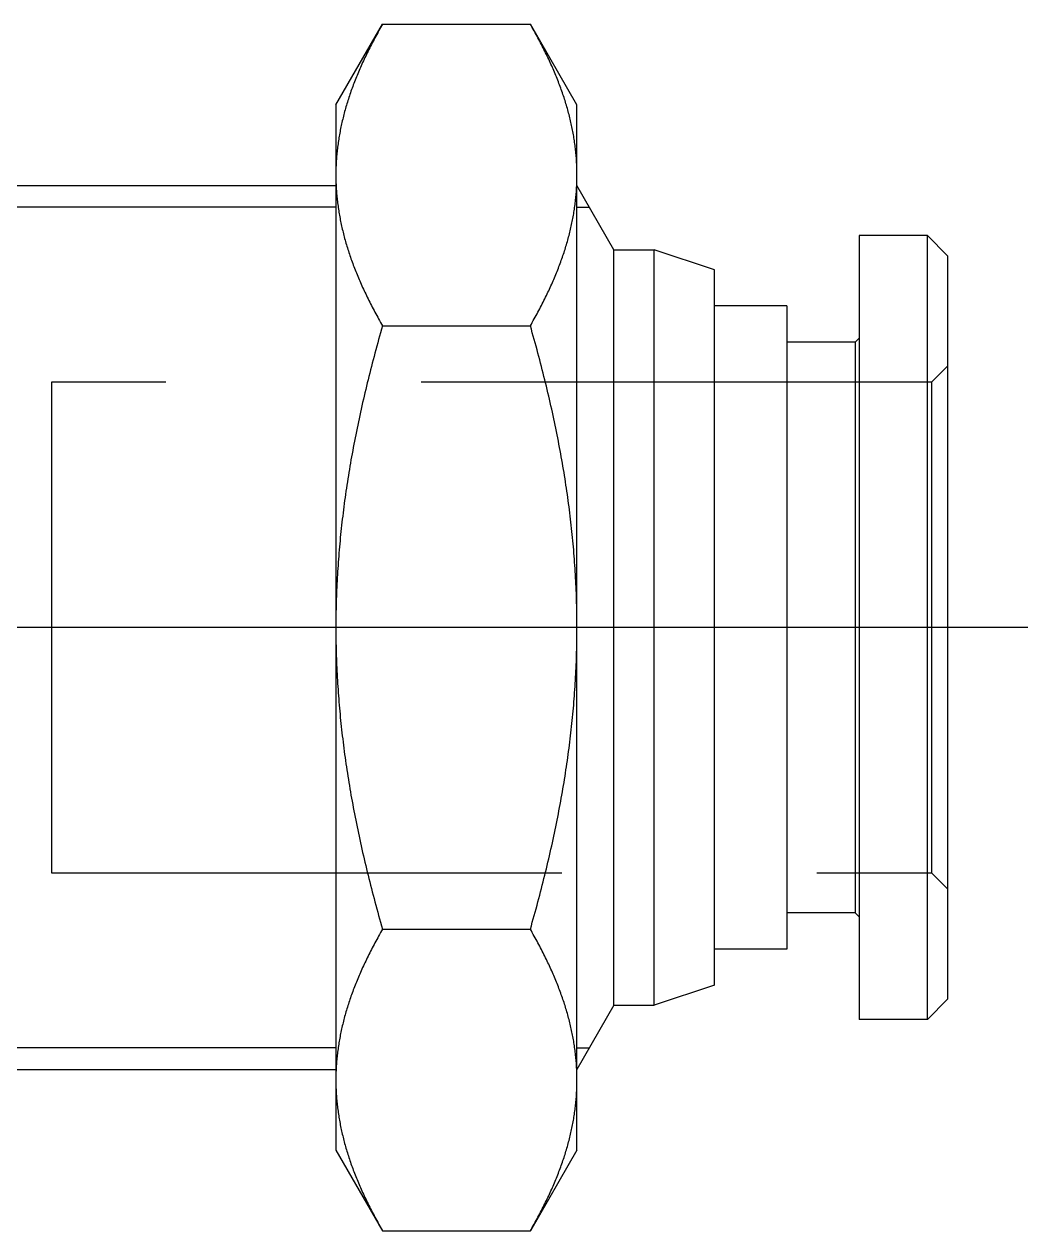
# Model space of a CAD drawing. Extents: x -4 to 101, y -36 to 17.
# Drawn here: x 22.82 to 47.8, y -15.01 to 15.01 of the extents above; entities that cross this region are included whole.
import ezdxf

# ---------------------------------------------------------------- set-up
doc = ezdxf.new("R2010")
doc.units = 0
doc.linetypes.add('CENTER', pattern=[50.8, 31.75, -6.35, 6.35, -6.35])
doc.linetypes.add('DASHED', pattern=[19.05, 12.7, -6.35])
doc.layers.get('0').update_dxf_attribs({"linetype": 'CONTINUOUS'})
doc.layers.add('CENTER', color=1, linetype='CENTER')

msp = doc.modelspace()

# ---------------------------------------------------------------- linework, layer by layer
at = {"color": 7, "linetype": 'CONTINUOUS'}
for p, q in [((30.58, 13), (31.741, 15.011)), ((31.741, 15.011), (35.419, 15.011)), ((36.58, 13), (35.419, 15.011)), ((30.58, 13), (30.58, 11.258)), ((36.58, 11.258), (36.58, 13)), ((30.58, 11.258), (30.58, 0)), ((36.58, 0), (36.58, 11.258)), ((15.22, 11), (30.58, 11)), ((37.5, 9.4), (36.58, 10.993)), ((43.6, 9.75), (43.6, -9.75)), ((45.3, 9.75), (43.6, 9.75)), ((45.3, -9.75), (45.3, 9.75)), ((45.8, 9.25), (45.3, 9.75)), ((37.5, -9.4), (37.5, 9.4)), ((37.5, 9.4), (38.5, 9.4)), ((38.5, -9.4), (38.5, 9.4)), ((40, 8.9), (38.5, 9.4)), ((45.8, 9.25), (45.8, -9.25)), ((40, -8.9), (40, 8.9)), ((41.8, 8), (40, 8)), ((41.8, 8), (41.8, -8)), ((31.741, 7.506), (35.419, 7.506)), ((43.5, 7.1), (41.8, 7.1)), ((43.5, 7.1), (43.6, 7.2)), ((43.5, 7.1), (43.5, -7.1)), ((30.58, 0), (30.58, -11.258)), ((36.58, -11.258), (36.58, 0)), ((43.5, -7.1), (41.8, -7.1)), ((43.5, -7.1), (43.6, -7.2)), ((31.741, -7.506), (35.419, -7.506)), ((41.8, -8), (40, -8)), ((40, -8.9), (38.5, -9.4)), ((45.8, -9.25), (45.3, -9.75)), ((37.5, -9.4), (36.58, -10.993)), ((37.5, -9.4), (38.5, -9.4)), ((45.3, -9.75), (43.6, -9.75)), ((15.22, -11), (30.58, -11)), ((30.58, -11.258), (30.58, -13)), ((36.58, -13), (36.58, -11.258)), ((30.58, -13), (31.741, -15.011)), ((36.58, -13), (35.419, -15.011)), ((31.741, -15.011), (35.419, -15.011))]:
    msp.add_line(p, q, dxfattribs=at)
at = {"color": 3, "linetype": 'CONTINUOUS'}
for p, q in [((30.58, 10.459), (15.22, 10.459)), ((36.58, 10.459), (36.889, 10.459)), ((30.58, -10.458), (15.22, -10.458)), ((36.58, -10.458), (36.889, -10.458))]:
    msp.add_line(p, q, dxfattribs=at)
at = {"color": 3, "linetype": 'DASHED'}
for p, q in [((45.8, 6.5), (45.4, 6.1)), ((45.4, 6.1), (23.5, 6.1)), ((23.5, 6.1), (23.5, -6.1)), ((45.4, 6.1), (45.4, -6.1)), ((23.5, -6.1), (45.4, -6.1)), ((45.4, -6.1), (45.8, -6.5))]:
    msp.add_line(p, q, dxfattribs=at)
at = {"color": 7}
for points in [[(31.741, 15.011, 0), (31.716, 14.968, 0), (31.692, 14.926, 0), (31.668, 14.883, 0), (31.644, 14.841, 0), (31.621, 14.798, 0), (31.598, 14.756, 0), (31.575, 14.714, 0), (31.552, 14.672, 0), (31.53, 14.63, 0), (31.508, 14.589, 0), (31.486, 14.547, 0), (31.465, 14.506, 0), (31.443, 14.464, 0), (31.422, 14.423, 0), (31.402, 14.382, 0), (31.381, 14.341, 0), (31.361, 14.3, 0), (31.341, 14.259, 0), (31.322, 14.218, 0), (31.302, 14.178, 0), (31.283, 14.137, 0), (31.264, 14.097, 0), (31.246, 14.056, 0), (31.227, 14.016, 0), (31.209, 13.976, 0), (31.192, 13.936, 0), (31.174, 13.896, 0), (31.157, 13.856, 0), (31.14, 13.816, 0), (31.123, 13.776, 0), (31.107, 13.736, 0), (31.091, 13.696, 0), (31.075, 13.657, 0), (31.059, 13.617, 0), (31.044, 13.578, 0), (31.028, 13.538, 0), (31.013, 13.499, 0), (30.999, 13.46, 0), (30.984, 13.421, 0), (30.97, 13.381, 0), (30.956, 13.342, 0), (30.943, 13.303, 0), (30.929, 13.264, 0), (30.916, 13.225, 0), (30.903, 13.186, 0), (30.89, 13.147, 0), (30.878, 13.108, 0), (30.866, 13.07, 0), (30.854, 13.031, 0), (30.842, 12.992, 0), (30.831, 12.954, 0), (30.82, 12.915, 0), (30.809, 12.876, 0), (30.798, 12.838, 0), (30.788, 12.799, 0), (30.778, 12.761, 0), (30.768, 12.722, 0), (30.758, 12.684, 0), (30.749, 12.645, 0), (30.74, 12.607, 0), (30.731, 12.568, 0), (30.722, 12.53, 0), (30.714, 12.491, 0), (30.706, 12.453, 0), (30.698, 12.415, 0), (30.69, 12.376, 0), (30.683, 12.338, 0), (30.676, 12.3, 0), (30.669, 12.261, 0), (30.662, 12.223, 0), (30.656, 12.184, 0), (30.65, 12.146, 0), (30.644, 12.108, 0), (30.638, 12.069, 0), (30.633, 12.031, 0), (30.628, 11.993, 0), (30.623, 11.954, 0), (30.618, 11.916, 0), (30.614, 11.877, 0), (30.61, 11.839, 0), (30.606, 11.8, 0), (30.602, 11.762, 0), (30.599, 11.723, 0), (30.596, 11.685, 0), (30.593, 11.646, 0), (30.591, 11.608, 0), (30.589, 11.569, 0), (30.587, 11.53, 0), (30.585, 11.492, 0), (30.583, 11.453, 0), (30.582, 11.414, 0), (30.581, 11.375, 0), (30.581, 11.336, 0), (30.58, 11.297, 0), (30.58, 11.258, 0)], [(36.58, 11.258, 0), (36.58, 11.297, 0), (36.58, 11.336, 0), (36.579, 11.375, 0), (36.578, 11.414, 0), (36.577, 11.453, 0), (36.575, 11.492, 0), (36.573, 11.53, 0), (36.571, 11.569, 0), (36.569, 11.608, 0), (36.567, 11.646, 0), (36.564, 11.685, 0), (36.561, 11.723, 0), (36.557, 11.762, 0), (36.554, 11.8, 0), (36.55, 11.839, 0), (36.546, 11.877, 0), (36.542, 11.916, 0), (36.537, 11.954, 0), (36.532, 11.993, 0), (36.527, 12.031, 0), (36.522, 12.069, 0), (36.516, 12.108, 0), (36.51, 12.146, 0), (36.504, 12.184, 0), (36.498, 12.223, 0), (36.491, 12.261, 0), (36.484, 12.3, 0), (36.477, 12.338, 0), (36.47, 12.376, 0), (36.462, 12.415, 0), (36.454, 12.453, 0), (36.446, 12.491, 0), (36.438, 12.53, 0), (36.429, 12.568, 0), (36.42, 12.607, 0), (36.411, 12.645, 0), (36.402, 12.684, 0), (36.392, 12.722, 0), (36.382, 12.761, 0), (36.372, 12.799, 0), (36.362, 12.838, 0), (36.351, 12.876, 0), (36.34, 12.915, 0), (36.329, 12.954, 0), (36.318, 12.992, 0), (36.306, 13.031, 0), (36.294, 13.07, 0), (36.282, 13.108, 0), (36.27, 13.147, 0), (36.257, 13.186, 0), (36.244, 13.225, 0), (36.231, 13.264, 0), (36.217, 13.303, 0), (36.204, 13.342, 0), (36.19, 13.381, 0), (36.176, 13.421, 0), (36.161, 13.46, 0), (36.147, 13.499, 0), (36.132, 13.538, 0), (36.117, 13.578, 0), (36.101, 13.617, 0), (36.085, 13.657, 0), (36.069, 13.696, 0), (36.053, 13.736, 0), (36.037, 13.776, 0), (36.02, 13.816, 0), (36.003, 13.856, 0), (35.986, 13.896, 0), (35.968, 13.936, 0), (35.95, 13.976, 0), (35.932, 14.016, 0), (35.914, 14.056, 0), (35.896, 14.097, 0), (35.877, 14.137, 0), (35.858, 14.178, 0), (35.838, 14.218, 0), (35.819, 14.259, 0), (35.799, 14.3, 0), (35.779, 14.341, 0), (35.758, 14.382, 0), (35.738, 14.423, 0), (35.717, 14.464, 0), (35.695, 14.506, 0), (35.674, 14.547, 0), (35.652, 14.589, 0), (35.63, 14.63, 0), (35.608, 14.672, 0), (35.585, 14.714, 0), (35.562, 14.756, 0), (35.539, 14.798, 0), (35.516, 14.841, 0), (35.492, 14.883, 0), (35.468, 14.926, 0), (35.444, 14.968, 0), (35.419, 15.011, 0)], [(30.58, 11.258, 0), (30.58, 11.219, 0), (30.581, 11.18, 0), (30.581, 11.142, 0), (30.582, 11.103, 0), (30.583, 11.064, 0), (30.585, 11.025, 0), (30.587, 10.986, 0), (30.589, 10.948, 0), (30.591, 10.909, 0), (30.593, 10.87, 0), (30.596, 10.832, 0), (30.599, 10.793, 0), (30.602, 10.755, 0), (30.606, 10.716, 0), (30.61, 10.678, 0), (30.614, 10.639, 0), (30.618, 10.601, 0), (30.623, 10.562, 0), (30.628, 10.524, 0), (30.633, 10.486, 0), (30.638, 10.447, 0), (30.644, 10.409, 0), (30.65, 10.37, 0), (30.656, 10.332, 0), (30.662, 10.294, 0), (30.669, 10.255, 0), (30.676, 10.217, 0), (30.683, 10.179, 0), (30.69, 10.14, 0), (30.698, 10.102, 0), (30.706, 10.064, 0), (30.714, 10.025, 0), (30.722, 9.987, 0), (30.731, 9.948, 0), (30.74, 9.91, 0), (30.749, 9.872, 0), (30.758, 9.833, 0), (30.768, 9.795, 0), (30.778, 9.756, 0), (30.788, 9.718, 0), (30.798, 9.679, 0), (30.809, 9.64, 0), (30.82, 9.602, 0), (30.831, 9.563, 0), (30.842, 9.524, 0), (30.854, 9.486, 0), (30.866, 9.447, 0), (30.878, 9.408, 0), (30.89, 9.369, 0), (30.903, 9.33, 0), (30.916, 9.292, 0), (30.929, 9.253, 0), (30.943, 9.214, 0), (30.956, 9.174, 0), (30.97, 9.135, 0), (30.984, 9.096, 0), (30.999, 9.057, 0), (31.013, 9.018, 0), (31.028, 8.978, 0), (31.044, 8.939, 0), (31.059, 8.899, 0), (31.075, 8.86, 0), (31.091, 8.82, 0), (31.107, 8.781, 0), (31.123, 8.741, 0), (31.14, 8.701, 0), (31.157, 8.661, 0), (31.174, 8.621, 0), (31.192, 8.581, 0), (31.209, 8.541, 0), (31.227, 8.501, 0), (31.246, 8.46, 0), (31.264, 8.42, 0), (31.283, 8.38, 0), (31.302, 8.339, 0), (31.322, 8.298, 0), (31.341, 8.258, 0), (31.361, 8.217, 0), (31.381, 8.176, 0), (31.402, 8.135, 0), (31.422, 8.094, 0), (31.443, 8.052, 0), (31.465, 8.011, 0), (31.486, 7.969, 0), (31.508, 7.928, 0), (31.53, 7.886, 0), (31.552, 7.844, 0), (31.575, 7.802, 0), (31.598, 7.76, 0), (31.621, 7.718, 0), (31.644, 7.676, 0), (31.668, 7.634, 0), (31.692, 7.591, 0), (31.716, 7.548, 0), (31.741, 7.506, 0)], [(35.419, 7.506, 0), (35.444, 7.548, 0), (35.468, 7.591, 0), (35.492, 7.634, 0), (35.516, 7.676, 0), (35.539, 7.718, 0), (35.562, 7.76, 0), (35.585, 7.802, 0), (35.608, 7.844, 0), (35.63, 7.886, 0), (35.652, 7.928, 0), (35.674, 7.969, 0), (35.695, 8.011, 0), (35.717, 8.052, 0), (35.738, 8.094, 0), (35.758, 8.135, 0), (35.779, 8.176, 0), (35.799, 8.217, 0), (35.819, 8.258, 0), (35.838, 8.298, 0), (35.858, 8.339, 0), (35.877, 8.38, 0), (35.896, 8.42, 0), (35.914, 8.46, 0), (35.932, 8.501, 0), (35.95, 8.541, 0), (35.968, 8.581, 0), (35.986, 8.621, 0), (36.003, 8.661, 0), (36.02, 8.701, 0), (36.037, 8.741, 0), (36.053, 8.781, 0), (36.069, 8.82, 0), (36.085, 8.86, 0), (36.101, 8.899, 0), (36.117, 8.939, 0), (36.132, 8.978, 0), (36.147, 9.018, 0), (36.161, 9.057, 0), (36.176, 9.096, 0), (36.19, 9.135, 0), (36.204, 9.174, 0), (36.217, 9.214, 0), (36.231, 9.253, 0), (36.244, 9.292, 0), (36.257, 9.33, 0), (36.27, 9.369, 0), (36.282, 9.408, 0), (36.294, 9.447, 0), (36.306, 9.486, 0), (36.318, 9.524, 0), (36.329, 9.563, 0), (36.34, 9.602, 0), (36.351, 9.64, 0), (36.362, 9.679, 0), (36.372, 9.718, 0), (36.382, 9.756, 0), (36.392, 9.795, 0), (36.402, 9.833, 0), (36.411, 9.872, 0), (36.42, 9.91, 0), (36.429, 9.948, 0), (36.438, 9.987, 0), (36.446, 10.025, 0), (36.454, 10.064, 0), (36.462, 10.102, 0), (36.47, 10.14, 0), (36.477, 10.179, 0), (36.484, 10.217, 0), (36.491, 10.255, 0), (36.498, 10.294, 0), (36.504, 10.332, 0), (36.51, 10.37, 0), (36.516, 10.409, 0), (36.522, 10.447, 0), (36.527, 10.486, 0), (36.532, 10.524, 0), (36.537, 10.562, 0), (36.542, 10.601, 0), (36.546, 10.639, 0), (36.55, 10.678, 0), (36.554, 10.716, 0), (36.557, 10.755, 0), (36.561, 10.793, 0), (36.564, 10.832, 0), (36.567, 10.87, 0), (36.569, 10.909, 0), (36.571, 10.948, 0), (36.573, 10.986, 0), (36.575, 11.025, 0), (36.577, 11.064, 0), (36.578, 11.103, 0), (36.579, 11.142, 0), (36.58, 11.18, 0), (36.58, 11.219, 0), (36.58, 11.258, 0)], [(31.741, 7.506, 0), (31.716, 7.42, 0), (31.692, 7.335, 0), (31.668, 7.25, 0), (31.644, 7.165, 0), (31.621, 7.08, 0), (31.598, 6.996, 0), (31.575, 6.912, 0), (31.552, 6.828, 0), (31.53, 6.744, 0), (31.508, 6.661, 0), (31.486, 6.578, 0), (31.465, 6.495, 0), (31.443, 6.412, 0), (31.422, 6.33, 0), (31.402, 6.247, 0), (31.381, 6.165, 0), (31.361, 6.083, 0), (31.341, 6.002, 0), (31.322, 5.92, 0), (31.302, 5.839, 0), (31.283, 5.758, 0), (31.264, 5.677, 0), (31.246, 5.596, 0), (31.227, 5.515, 0), (31.209, 5.435, 0), (31.192, 5.355, 0), (31.174, 5.274, 0), (31.157, 5.195, 0), (31.14, 5.115, 0), (31.123, 5.035, 0), (31.107, 4.956, 0), (31.091, 4.876, 0), (31.075, 4.797, 0), (31.059, 4.718, 0), (31.044, 4.639, 0), (31.028, 4.56, 0), (31.013, 4.481, 0), (30.999, 4.403, 0), (30.984, 4.324, 0), (30.97, 4.246, 0), (30.956, 4.168, 0), (30.943, 4.09, 0), (30.929, 4.012, 0), (30.916, 3.934, 0), (30.903, 3.856, 0), (30.89, 3.778, 0), (30.878, 3.7, 0), (30.866, 3.623, 0), (30.854, 3.545, 0), (30.842, 3.468, 0), (30.831, 3.39, 0), (30.82, 3.313, 0), (30.809, 3.236, 0), (30.798, 3.159, 0), (30.788, 3.082, 0), (30.778, 3.005, 0), (30.768, 2.927, 0), (30.758, 2.851, 0), (30.749, 2.774, 0), (30.74, 2.697, 0), (30.731, 2.62, 0), (30.722, 2.543, 0), (30.714, 2.466, 0), (30.706, 2.389, 0), (30.698, 2.313, 0), (30.69, 2.236, 0), (30.683, 2.159, 0), (30.676, 2.083, 0), (30.669, 2.006, 0), (30.662, 1.929, 0), (30.656, 1.852, 0), (30.65, 1.776, 0), (30.644, 1.699, 0), (30.638, 1.622, 0), (30.633, 1.545, 0), (30.628, 1.469, 0), (30.623, 1.392, 0), (30.618, 1.315, 0), (30.614, 1.238, 0), (30.61, 1.161, 0), (30.606, 1.084, 0), (30.602, 1.007, 0), (30.599, 0.93, 0), (30.596, 0.853, 0), (30.593, 0.776, 0), (30.591, 0.699, 0), (30.589, 0.621, 0), (30.587, 0.544, 0), (30.585, 0.466, 0), (30.583, 0.389, 0), (30.582, 0.311, 0), (30.581, 0.234, 0), (30.581, 0.156, 0), (30.58, 0.078, 0), (30.58, 0, 0)], [(36.58, 0, 0), (36.58, 0.078, 0), (36.58, 0.156, 0), (36.579, 0.234, 0), (36.578, 0.311, 0), (36.577, 0.389, 0), (36.575, 0.466, 0), (36.573, 0.544, 0), (36.571, 0.621, 0), (36.569, 0.699, 0), (36.567, 0.776, 0), (36.564, 0.853, 0), (36.561, 0.93, 0), (36.557, 1.007, 0), (36.554, 1.084, 0), (36.55, 1.161, 0), (36.546, 1.238, 0), (36.542, 1.315, 0), (36.537, 1.392, 0), (36.532, 1.469, 0), (36.527, 1.545, 0), (36.522, 1.622, 0), (36.516, 1.699, 0), (36.51, 1.776, 0), (36.504, 1.852, 0), (36.498, 1.929, 0), (36.491, 2.006, 0), (36.484, 2.083, 0), (36.477, 2.159, 0), (36.47, 2.236, 0), (36.462, 2.313, 0), (36.454, 2.389, 0), (36.446, 2.466, 0), (36.438, 2.543, 0), (36.429, 2.62, 0), (36.42, 2.697, 0), (36.411, 2.774, 0), (36.402, 2.851, 0), (36.392, 2.927, 0), (36.382, 3.005, 0), (36.372, 3.082, 0), (36.362, 3.159, 0), (36.351, 3.236, 0), (36.34, 3.313, 0), (36.329, 3.39, 0), (36.318, 3.468, 0), (36.306, 3.545, 0), (36.294, 3.623, 0), (36.282, 3.7, 0), (36.27, 3.778, 0), (36.257, 3.856, 0), (36.244, 3.934, 0), (36.231, 4.012, 0), (36.217, 4.09, 0), (36.204, 4.168, 0), (36.19, 4.246, 0), (36.176, 4.324, 0), (36.161, 4.403, 0), (36.147, 4.481, 0), (36.132, 4.56, 0), (36.117, 4.639, 0), (36.101, 4.718, 0), (36.085, 4.797, 0), (36.069, 4.876, 0), (36.053, 4.956, 0), (36.037, 5.035, 0), (36.02, 5.115, 0), (36.003, 5.195, 0), (35.986, 5.274, 0), (35.968, 5.355, 0), (35.95, 5.435, 0), (35.932, 5.515, 0), (35.914, 5.596, 0), (35.896, 5.677, 0), (35.877, 5.758, 0), (35.858, 5.839, 0), (35.838, 5.92, 0), (35.819, 6.002, 0), (35.799, 6.083, 0), (35.779, 6.165, 0), (35.758, 6.247, 0), (35.738, 6.33, 0), (35.717, 6.412, 0), (35.695, 6.495, 0), (35.674, 6.578, 0), (35.652, 6.661, 0), (35.63, 6.744, 0), (35.608, 6.828, 0), (35.585, 6.912, 0), (35.562, 6.996, 0), (35.539, 7.08, 0), (35.516, 7.165, 0), (35.492, 7.25, 0), (35.468, 7.335, 0), (35.444, 7.42, 0), (35.419, 7.506, 0)], [(30.58, 0, 0), (30.58, -0.078, 0), (30.581, -0.156, 0), (30.581, -0.234, 0), (30.582, -0.311, 0), (30.583, -0.389, 0), (30.585, -0.466, 0), (30.587, -0.544, 0), (30.589, -0.621, 0), (30.591, -0.699, 0), (30.593, -0.776, 0), (30.596, -0.853, 0), (30.599, -0.93, 0), (30.602, -1.007, 0), (30.606, -1.084, 0), (30.61, -1.161, 0), (30.614, -1.238, 0), (30.618, -1.315, 0), (30.623, -1.392, 0), (30.628, -1.469, 0), (30.633, -1.545, 0), (30.638, -1.622, 0), (30.644, -1.699, 0), (30.65, -1.776, 0), (30.656, -1.852, 0), (30.662, -1.929, 0), (30.669, -2.006, 0), (30.676, -2.083, 0), (30.683, -2.159, 0), (30.69, -2.236, 0), (30.698, -2.313, 0), (30.706, -2.389, 0), (30.714, -2.466, 0), (30.722, -2.543, 0), (30.731, -2.62, 0), (30.74, -2.697, 0), (30.749, -2.774, 0), (30.758, -2.851, 0), (30.768, -2.927, 0), (30.778, -3.005, 0), (30.788, -3.082, 0), (30.798, -3.159, 0), (30.809, -3.236, 0), (30.82, -3.313, 0), (30.831, -3.39, 0), (30.842, -3.468, 0), (30.854, -3.545, 0), (30.866, -3.623, 0), (30.878, -3.7, 0), (30.89, -3.778, 0), (30.903, -3.856, 0), (30.916, -3.934, 0), (30.929, -4.012, 0), (30.943, -4.09, 0), (30.956, -4.168, 0), (30.97, -4.246, 0), (30.984, -4.324, 0), (30.999, -4.403, 0), (31.013, -4.481, 0), (31.028, -4.56, 0), (31.044, -4.639, 0), (31.059, -4.718, 0), (31.075, -4.797, 0), (31.091, -4.876, 0), (31.107, -4.956, 0), (31.123, -5.035, 0), (31.14, -5.115, 0), (31.157, -5.195, 0), (31.174, -5.274, 0), (31.192, -5.355, 0), (31.209, -5.435, 0), (31.227, -5.515, 0), (31.246, -5.596, 0), (31.264, -5.677, 0), (31.283, -5.758, 0), (31.302, -5.839, 0), (31.322, -5.92, 0), (31.341, -6.002, 0), (31.361, -6.083, 0), (31.381, -6.165, 0), (31.402, -6.247, 0), (31.422, -6.33, 0), (31.443, -6.412, 0), (31.465, -6.495, 0), (31.486, -6.578, 0), (31.508, -6.661, 0), (31.53, -6.744, 0), (31.552, -6.828, 0), (31.575, -6.912, 0), (31.598, -6.996, 0), (31.621, -7.08, 0), (31.644, -7.165, 0), (31.668, -7.25, 0), (31.692, -7.335, 0), (31.716, -7.42, 0), (31.741, -7.506, 0)], [(35.419, -7.506, 0), (35.444, -7.42, 0), (35.468, -7.335, 0), (35.492, -7.25, 0), (35.516, -7.165, 0), (35.539, -7.08, 0), (35.562, -6.996, 0), (35.585, -6.912, 0), (35.608, -6.828, 0), (35.63, -6.744, 0), (35.652, -6.661, 0), (35.674, -6.578, 0), (35.695, -6.495, 0), (35.717, -6.412, 0), (35.738, -6.33, 0), (35.758, -6.247, 0), (35.779, -6.165, 0), (35.799, -6.083, 0), (35.819, -6.002, 0), (35.838, -5.92, 0), (35.858, -5.839, 0), (35.877, -5.758, 0), (35.896, -5.677, 0), (35.914, -5.596, 0), (35.932, -5.515, 0), (35.95, -5.435, 0), (35.968, -5.355, 0), (35.986, -5.274, 0), (36.003, -5.195, 0), (36.02, -5.115, 0), (36.037, -5.035, 0), (36.053, -4.956, 0), (36.069, -4.876, 0), (36.085, -4.797, 0), (36.101, -4.718, 0), (36.117, -4.639, 0), (36.132, -4.56, 0), (36.147, -4.481, 0), (36.161, -4.403, 0), (36.176, -4.324, 0), (36.19, -4.246, 0), (36.204, -4.168, 0), (36.217, -4.09, 0), (36.231, -4.012, 0), (36.244, -3.934, 0), (36.257, -3.856, 0), (36.27, -3.778, 0), (36.282, -3.7, 0), (36.294, -3.623, 0), (36.306, -3.545, 0), (36.318, -3.468, 0), (36.329, -3.39, 0), (36.34, -3.313, 0), (36.351, -3.236, 0), (36.362, -3.159, 0), (36.372, -3.082, 0), (36.382, -3.005, 0), (36.392, -2.927, 0), (36.402, -2.851, 0), (36.411, -2.774, 0), (36.42, -2.697, 0), (36.429, -2.62, 0), (36.438, -2.543, 0), (36.446, -2.466, 0), (36.454, -2.389, 0), (36.462, -2.313, 0), (36.47, -2.236, 0), (36.477, -2.159, 0), (36.484, -2.083, 0), (36.491, -2.006, 0), (36.498, -1.929, 0), (36.504, -1.852, 0), (36.51, -1.776, 0), (36.516, -1.699, 0), (36.522, -1.622, 0), (36.527, -1.545, 0), (36.532, -1.469, 0), (36.537, -1.392, 0), (36.542, -1.315, 0), (36.546, -1.238, 0), (36.55, -1.161, 0), (36.554, -1.084, 0), (36.557, -1.007, 0), (36.561, -0.93, 0), (36.564, -0.853, 0), (36.567, -0.776, 0), (36.569, -0.699, 0), (36.571, -0.621, 0), (36.573, -0.544, 0), (36.575, -0.466, 0), (36.577, -0.389, 0), (36.578, -0.311, 0), (36.579, -0.234, 0), (36.58, -0.156, 0), (36.58, -0.078, 0), (36.58, 0, 0)], [(31.741, -7.506, 0), (31.716, -7.548, 0), (31.692, -7.591, 0), (31.668, -7.634, 0), (31.644, -7.676, 0), (31.621, -7.718, 0), (31.598, -7.76, 0), (31.575, -7.802, 0), (31.552, -7.844, 0), (31.53, -7.886, 0), (31.508, -7.928, 0), (31.486, -7.969, 0), (31.465, -8.011, 0), (31.443, -8.052, 0), (31.422, -8.094, 0), (31.402, -8.135, 0), (31.381, -8.176, 0), (31.361, -8.217, 0), (31.341, -8.258, 0), (31.322, -8.298, 0), (31.302, -8.339, 0), (31.283, -8.38, 0), (31.264, -8.42, 0), (31.246, -8.46, 0), (31.227, -8.501, 0), (31.209, -8.541, 0), (31.192, -8.581, 0), (31.174, -8.621, 0), (31.157, -8.661, 0), (31.14, -8.701, 0), (31.123, -8.741, 0), (31.107, -8.781, 0), (31.091, -8.82, 0), (31.075, -8.86, 0), (31.059, -8.899, 0), (31.044, -8.939, 0), (31.028, -8.978, 0), (31.013, -9.018, 0), (30.999, -9.057, 0), (30.984, -9.096, 0), (30.97, -9.135, 0), (30.956, -9.174, 0), (30.943, -9.214, 0), (30.929, -9.253, 0), (30.916, -9.292, 0), (30.903, -9.33, 0), (30.89, -9.369, 0), (30.878, -9.408, 0), (30.866, -9.447, 0), (30.854, -9.486, 0), (30.842, -9.524, 0), (30.831, -9.563, 0), (30.82, -9.602, 0), (30.809, -9.64, 0), (30.798, -9.679, 0), (30.788, -9.718, 0), (30.778, -9.756, 0), (30.768, -9.795, 0), (30.758, -9.833, 0), (30.749, -9.872, 0), (30.74, -9.91, 0), (30.731, -9.948, 0), (30.722, -9.987, 0), (30.714, -10.025, 0), (30.706, -10.064, 0), (30.698, -10.102, 0), (30.69, -10.14, 0), (30.683, -10.179, 0), (30.676, -10.217, 0), (30.669, -10.255, 0), (30.662, -10.294, 0), (30.656, -10.332, 0), (30.65, -10.37, 0), (30.644, -10.409, 0), (30.638, -10.447, 0), (30.633, -10.486, 0), (30.628, -10.524, 0), (30.623, -10.562, 0), (30.618, -10.601, 0), (30.614, -10.639, 0), (30.61, -10.678, 0), (30.606, -10.716, 0), (30.602, -10.755, 0), (30.599, -10.793, 0), (30.596, -10.832, 0), (30.593, -10.87, 0), (30.591, -10.909, 0), (30.589, -10.948, 0), (30.587, -10.986, 0), (30.585, -11.025, 0), (30.583, -11.064, 0), (30.582, -11.103, 0), (30.581, -11.142, 0), (30.581, -11.18, 0), (30.58, -11.219, 0), (30.58, -11.258, 0)], [(36.58, -11.258, 0), (36.58, -11.219, 0), (36.58, -11.18, 0), (36.579, -11.142, 0), (36.578, -11.103, 0), (36.577, -11.064, 0), (36.575, -11.025, 0), (36.573, -10.986, 0), (36.571, -10.948, 0), (36.569, -10.909, 0), (36.567, -10.87, 0), (36.564, -10.832, 0), (36.561, -10.793, 0), (36.557, -10.755, 0), (36.554, -10.716, 0), (36.55, -10.678, 0), (36.546, -10.639, 0), (36.542, -10.601, 0), (36.537, -10.562, 0), (36.532, -10.524, 0), (36.527, -10.486, 0), (36.522, -10.447, 0), (36.516, -10.409, 0), (36.51, -10.37, 0), (36.504, -10.332, 0), (36.498, -10.294, 0), (36.491, -10.255, 0), (36.484, -10.217, 0), (36.477, -10.179, 0), (36.47, -10.14, 0), (36.462, -10.102, 0), (36.454, -10.064, 0), (36.446, -10.025, 0), (36.438, -9.987, 0), (36.429, -9.948, 0), (36.42, -9.91, 0), (36.411, -9.872, 0), (36.402, -9.833, 0), (36.392, -9.795, 0), (36.382, -9.756, 0), (36.372, -9.718, 0), (36.362, -9.679, 0), (36.351, -9.64, 0), (36.34, -9.602, 0), (36.329, -9.563, 0), (36.318, -9.524, 0), (36.306, -9.486, 0), (36.294, -9.447, 0), (36.282, -9.408, 0), (36.27, -9.369, 0), (36.257, -9.33, 0), (36.244, -9.292, 0), (36.231, -9.253, 0), (36.217, -9.214, 0), (36.204, -9.174, 0), (36.19, -9.135, 0), (36.176, -9.096, 0), (36.161, -9.057, 0), (36.147, -9.018, 0), (36.132, -8.978, 0), (36.117, -8.939, 0), (36.101, -8.899, 0), (36.085, -8.86, 0), (36.069, -8.82, 0), (36.053, -8.781, 0), (36.037, -8.741, 0), (36.02, -8.701, 0), (36.003, -8.661, 0), (35.986, -8.621, 0), (35.968, -8.581, 0), (35.95, -8.541, 0), (35.932, -8.501, 0), (35.914, -8.46, 0), (35.896, -8.42, 0), (35.877, -8.38, 0), (35.858, -8.339, 0), (35.838, -8.298, 0), (35.819, -8.258, 0), (35.799, -8.217, 0), (35.779, -8.176, 0), (35.758, -8.135, 0), (35.738, -8.094, 0), (35.717, -8.052, 0), (35.695, -8.011, 0), (35.674, -7.969, 0), (35.652, -7.928, 0), (35.63, -7.886, 0), (35.608, -7.844, 0), (35.585, -7.802, 0), (35.562, -7.76, 0), (35.539, -7.718, 0), (35.516, -7.676, 0), (35.492, -7.634, 0), (35.468, -7.591, 0), (35.444, -7.548, 0), (35.419, -7.506, 0)], [(30.58, -11.258, 0), (30.58, -11.297, 0), (30.581, -11.336, 0), (30.581, -11.375, 0), (30.582, -11.414, 0), (30.583, -11.453, 0), (30.585, -11.492, 0), (30.587, -11.53, 0), (30.589, -11.569, 0), (30.591, -11.608, 0), (30.593, -11.646, 0), (30.596, -11.685, 0), (30.599, -11.723, 0), (30.602, -11.762, 0), (30.606, -11.8, 0), (30.61, -11.839, 0), (30.614, -11.877, 0), (30.618, -11.916, 0), (30.623, -11.954, 0), (30.628, -11.993, 0), (30.633, -12.031, 0), (30.638, -12.069, 0), (30.644, -12.108, 0), (30.65, -12.146, 0), (30.656, -12.184, 0), (30.662, -12.223, 0), (30.669, -12.261, 0), (30.676, -12.3, 0), (30.683, -12.338, 0), (30.69, -12.376, 0), (30.698, -12.415, 0), (30.706, -12.453, 0), (30.714, -12.491, 0), (30.722, -12.53, 0), (30.731, -12.568, 0), (30.74, -12.607, 0), (30.749, -12.645, 0), (30.758, -12.684, 0), (30.768, -12.722, 0), (30.778, -12.761, 0), (30.788, -12.799, 0), (30.798, -12.838, 0), (30.809, -12.876, 0), (30.82, -12.915, 0), (30.831, -12.954, 0), (30.842, -12.992, 0), (30.854, -13.031, 0), (30.866, -13.07, 0), (30.878, -13.108, 0), (30.89, -13.147, 0), (30.903, -13.186, 0), (30.916, -13.225, 0), (30.929, -13.264, 0), (30.943, -13.303, 0), (30.956, -13.342, 0), (30.97, -13.381, 0), (30.984, -13.421, 0), (30.999, -13.46, 0), (31.013, -13.499, 0), (31.028, -13.538, 0), (31.044, -13.578, 0), (31.059, -13.617, 0), (31.075, -13.657, 0), (31.091, -13.696, 0), (31.107, -13.736, 0), (31.123, -13.776, 0), (31.14, -13.816, 0), (31.157, -13.856, 0), (31.174, -13.896, 0), (31.192, -13.936, 0), (31.209, -13.976, 0), (31.227, -14.016, 0), (31.246, -14.056, 0), (31.264, -14.097, 0), (31.283, -14.137, 0), (31.302, -14.178, 0), (31.322, -14.218, 0), (31.341, -14.259, 0), (31.361, -14.3, 0), (31.381, -14.341, 0), (31.402, -14.382, 0), (31.422, -14.423, 0), (31.443, -14.464, 0), (31.465, -14.506, 0), (31.486, -14.547, 0), (31.508, -14.589, 0), (31.53, -14.63, 0), (31.552, -14.672, 0), (31.575, -14.714, 0), (31.598, -14.756, 0), (31.621, -14.798, 0), (31.644, -14.841, 0), (31.668, -14.883, 0), (31.692, -14.926, 0), (31.716, -14.968, 0), (31.741, -15.011, 0)], [(35.419, -15.011, 0), (35.444, -14.968, 0), (35.468, -14.926, 0), (35.492, -14.883, 0), (35.516, -14.841, 0), (35.539, -14.798, 0), (35.562, -14.756, 0), (35.585, -14.714, 0), (35.608, -14.672, 0), (35.63, -14.63, 0), (35.652, -14.589, 0), (35.674, -14.547, 0), (35.695, -14.506, 0), (35.717, -14.464, 0), (35.738, -14.423, 0), (35.758, -14.382, 0), (35.779, -14.341, 0), (35.799, -14.3, 0), (35.819, -14.259, 0), (35.838, -14.218, 0), (35.858, -14.178, 0), (35.877, -14.137, 0), (35.896, -14.097, 0), (35.914, -14.056, 0), (35.932, -14.016, 0), (35.95, -13.976, 0), (35.968, -13.936, 0), (35.986, -13.896, 0), (36.003, -13.856, 0), (36.02, -13.816, 0), (36.037, -13.776, 0), (36.053, -13.736, 0), (36.069, -13.696, 0), (36.085, -13.657, 0), (36.101, -13.617, 0), (36.117, -13.578, 0), (36.132, -13.538, 0), (36.147, -13.499, 0), (36.161, -13.46, 0), (36.176, -13.421, 0), (36.19, -13.381, 0), (36.204, -13.342, 0), (36.217, -13.303, 0), (36.231, -13.264, 0), (36.244, -13.225, 0), (36.257, -13.186, 0), (36.27, -13.147, 0), (36.282, -13.108, 0), (36.294, -13.07, 0), (36.306, -13.031, 0), (36.318, -12.992, 0), (36.329, -12.954, 0), (36.34, -12.915, 0), (36.351, -12.876, 0), (36.362, -12.838, 0), (36.372, -12.799, 0), (36.382, -12.761, 0), (36.392, -12.722, 0), (36.402, -12.684, 0), (36.411, -12.645, 0), (36.42, -12.607, 0), (36.429, -12.568, 0), (36.438, -12.53, 0), (36.446, -12.491, 0), (36.454, -12.453, 0), (36.462, -12.415, 0), (36.47, -12.376, 0), (36.477, -12.338, 0), (36.484, -12.3, 0), (36.491, -12.261, 0), (36.498, -12.223, 0), (36.504, -12.184, 0), (36.51, -12.146, 0), (36.516, -12.108, 0), (36.522, -12.069, 0), (36.527, -12.031, 0), (36.532, -11.993, 0), (36.537, -11.954, 0), (36.542, -11.916, 0), (36.546, -11.877, 0), (36.55, -11.839, 0), (36.554, -11.8, 0), (36.557, -11.762, 0), (36.561, -11.723, 0), (36.564, -11.685, 0), (36.567, -11.646, 0), (36.569, -11.608, 0), (36.571, -11.569, 0), (36.573, -11.53, 0), (36.575, -11.492, 0), (36.577, -11.453, 0), (36.578, -11.414, 0), (36.579, -11.375, 0), (36.58, -11.336, 0), (36.58, -11.297, 0), (36.58, -11.258, 0)]]:
    msp.add_polyline3d(points, dxfattribs=at)
at = {"layer": 'CENTER', "color": 1, "linetype": 'CENTER'}
msp.add_line((47.8, 0), (-2, 0), dxfattribs=at)

doc.saveas('drawing.dxf')
